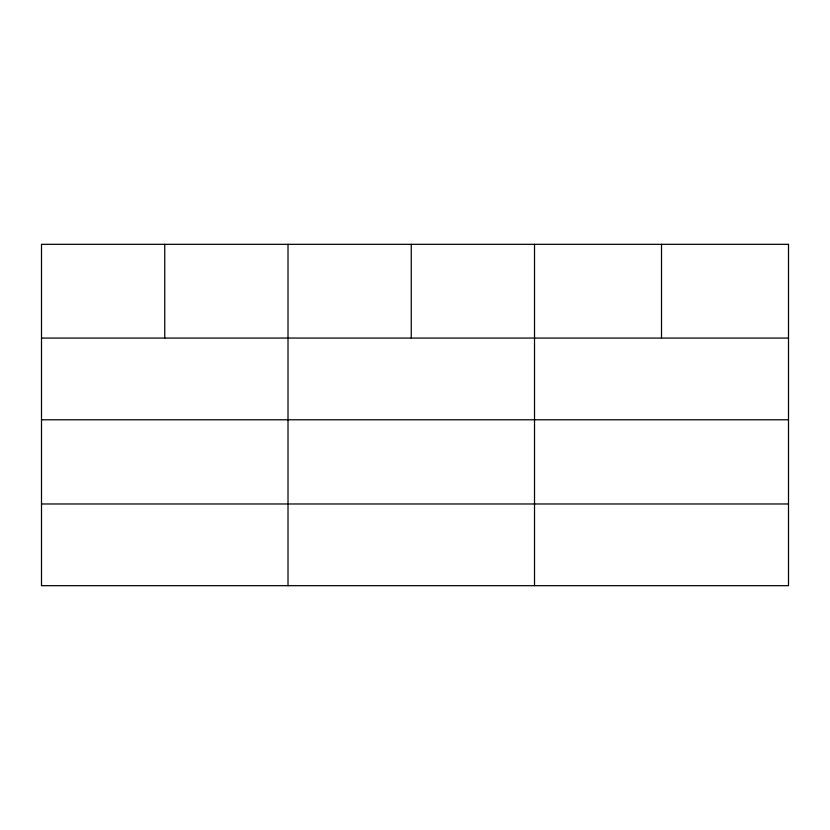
<?xml version="1.0" encoding="UTF-8"?>
<svg xmlns="http://www.w3.org/2000/svg" width="830" height="830" viewBox="0 0 830 830"><rect width="100%" height="100%" fill="white"/><g stroke="black" fill="none" stroke-linecap="round" stroke-linejoin="round"><path stroke-width="1.25" d="M41.5 338.069L788.5 338.069M41.5 419.783L788.5 419.783M41.5 503.976L788.5 503.976M661.51 244.321L661.51 338.069M534.52 244.321L534.52 585.679M411.265 244.321L411.265 338.069M288.01 244.321L288.01 585.679M164.755 244.321L164.755 338.069M788.5 244.321L41.5 244.321L41.5 585.679L788.5 585.679L788.5 244.321"/></g></svg>
